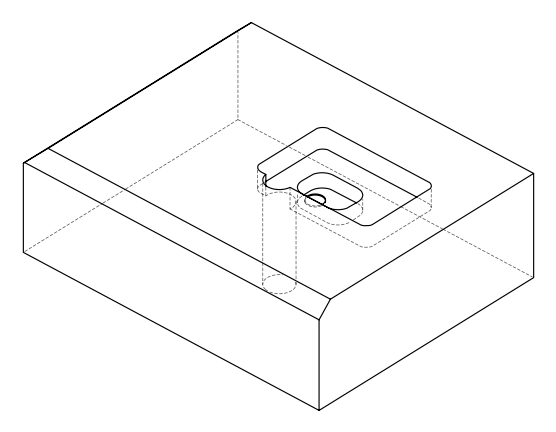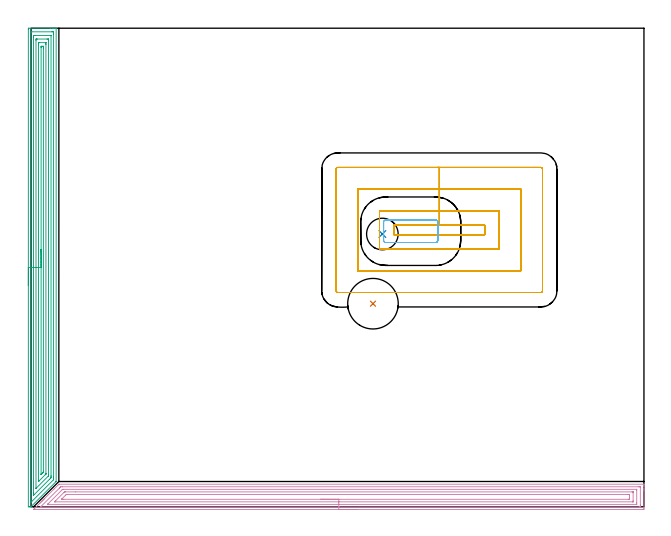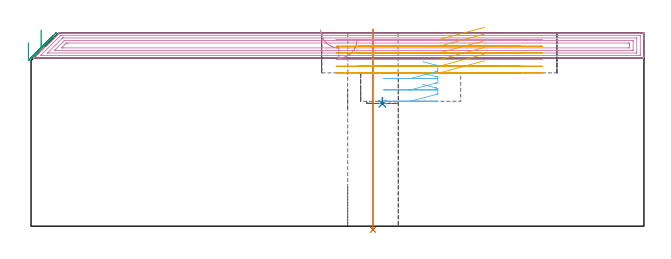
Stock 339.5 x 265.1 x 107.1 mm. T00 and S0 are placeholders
(PLAN: 6 operations, 4 tool changes, 39.8 min)
(1 INDEXABLE_INSERT_DRILL_THROUGH_HOLE_FROM_SOLID | STEP1HOLE | NXT0302_027 | 0.45 min | 65907 mm3)
(2 INDEXABLE_INSERT_DRILL_BLIND_HOLE_FROM_SOLID | STEP1POCKET | NXT0302_006 | 0.02 min | 9394 mm3)
(3 AREA_MILL | FG_CHAMFER_SURFACE | UGT0205_001 | 12.68 min | 31430 mm3)
(4 AREA_MILL_1 | FG_CHAMFER_SURFACE_1 | UGT0205_001 | 13.57 min | 32228 mm3)
(5 MILL_RECTANGULAR_POCKET | POCKET_RECTANGULAR_STRAIGHT | UGT0201_008 | Follow Part, ap 4, ae 75% | 12.12 min | 231962 mm3)
(6 MILL_RECTANGULAR_POCKET_1 | POCKET_RECTANGULAR_STRAIGHT_1 | UGT0201_109 | Follow Part, ap 6.35, ae 75% | 0.95 min | 26611 mm3)
(TOOL NXT0302_027 | Index. Insert Drill 28mm [880-D2800L32-05] | D28 PA176 FL140 Z2)
(TOOL NXT0302_006 | Index. Insert Drill 17.5mm [880-D1750L25-05] | D17.5 PA176 FL88 Z2)
(TOOL UGT0205_001 | Chamfer Mill 20 x 3 x 45 deg. | D20 FL50 Z2)
(TOOL UGT0201_008 | End Mill 16 mm | D16 FL32 Z4)
(TOOL UGT0201_109 | End Mill 25.4 mm | D25.4 FL25 Z2)
(OP 1 INDEXABLE_INSERT_DRILL_THROUGH_HOLE_FROM_SOLID)
G17 G21 G94 G90
T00 M6
G54
G17 G0 G90 X189.4 Y112.5 S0 M3
G43 Z117.1 H1
G94 G81 G98 Z-1.989 F250. R109.1
G80
M5
M2
(OP 2 INDEXABLE_INSERT_DRILL_BLIND_HOLE_FROM_SOLID)
G17 G21 G94 G90
T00 M6
G54
G17 G0 G90 X194.6 Y151.1 S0 M3
G43 Z117.1 H1
G94 G81 G98 Z67.8 F250. R71.2
G80
M5
M2
(OP 3 AREA_MILL)
G17 G21 G94 G90
T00 M6
G54
G17 G0 G90 X-1.5 Y122.55 S1061 M3
G43 Z117.1 H0
Z101.7
G94 G1 Y122.588 Z100.828 F250.
Y122.702 Z99.963
Y122.891 Z99.112
Y123.153 Z98.28
Y123.487 Z97.474
Y123.89 Z96.7
Y124.358 Z95.964
Y124.89 Z95.272
Y125.479 Z94.629
Y126.122 Z94.04
Y126.814 Z93.508
Y127.55 Z93.04
Y128.324 Z92.637
Y129.13 Z92.303
Y129.962 Z92.041
Y130.814 Z91.852
Y131.678 Z91.738
Y132.55 Z91.7
Y264.468
X-1.497 Y264.786 Z91.702
X-1.492 Y265.09 Z91.706
X-1.184 Y265.1 Z92.013
X10.652 Z103.847
X12.065 Z105.261
X12.433 Z105.628
X13.169 Z106.369
X13.423 Z106.623
X13.848 Y265.093 Z107.039
X13.897 Y265.09 Z107.088
X13.9 Y264.915 Z107.1
Y14.047
X13.895 Y14.006 Z107.092
X13.832 Y13.932 Z107.032
X0.085 Y0.185 Z93.284
X-0.033 Y0.069 Z93.165
X-0.095 Y0.01 Z93.102
X-0.399 Y0.001 Z92.795
X-0.769 Y0. Z92.431
X-1.078 Z92.122
X-1.159 Z92.041
X-1.492 Y0.01 Z91.705
X-1.5 Y0.096 Z91.7
Y0.106
Y132.55
X-0.086 Z93.114
X-0.085 Y262.786 Z93.115
X-0.083 Y262.892 Z93.117
X-0.078 Y263.09 Z93.122
X-0.033 Y263.092 Z93.167
X0.44 Y263.099 Z93.64
X11.542 Z104.742
X12.017 Y263.097 Z105.217
X12.433 Y263.09 Z105.633
X12.479 Y262.679 Z105.679
X12.482 Y262.63 Z105.682
X12.486 Y261.785 Z105.686
Y261.732
Y16.677
X12.484 Y15.836 Z105.684
X12.482 Y15.787 Z105.682
X12.433 Y14.995 Z105.633
X12.41 Y14.965 Z105.61
X12.391 Y14.942 Z105.591
X0.365 Y2.915 Z93.565
X-0.033 Y2.52 Z93.167
X-0.084 Y2.472 Z93.116
X-0.085 Y2.473 Z93.115
X-0.086 Y3.315 Z93.114
Y132.55
X1.328 Z94.528
X1.329 Y259.996 Z94.529
X1.33 Y260.416 Z94.53
X1.335 Y260.89 Z94.535
X1.338 Y261.09 Z94.538
X1.542 Y261.097 Z94.742
X1.748 Y261.099 Z94.948
X2.43 Y261.1 Z95.63
X10.861 Y261.099 Z104.061
X11. Y261.096 Z104.2
X11.049 Y261.091 Z104.249
X11.066 Y261.087 Z104.266
X11.067 Y261.08 Z104.267
X11.07 Y261.031 Z104.27
X11.071 Y260.89 Z104.271
Y17.204
X11.07 Y16.73 Z104.27
X11.068 Y16.313 Z104.268
X11.064 Y16.078 Z104.264
X10.835 Y15.836 Z104.035
X10.298 Y15.297 Z103.498
X1.748 Y6.748 Z94.948
X1.37 Y6.378 Z94.57
X1.347 Y6.357 Z94.547
X1.335 Y6.382 Z94.535
X1.333 Y6.415 Z94.533
X1.33 Y6.893 Z94.53
X1.329 Y7.314 Z94.529
X1.328 Y7.787 Z94.528
Y132.55
X2.743 Z95.943
Y258.207
X2.749 Y258.99 Z95.949
X2.757 Y259.09 Z95.957
X2.862 Y259.093 Z96.062
X3.084 Y259.097 Z96.284
X3.529 Y259.1 Z96.729
X8.871 Z102.071
X9.316 Y259.097 Z102.516
X9.538 Y259.093 Z102.738
X9.642 Y259.09 Z102.842
X9.65 Y259.018 Z102.85
X9.657 Y258.313 Z102.857
Y258.207
Y17.625
X9.655 Y17.23 Z102.855
X9.652 Y17.132 Z102.852
X9.65 Y17.112 Z102.85
X9.64 Y17.096 Z102.84
X9.614 Y17.066 Z102.814
X9.522 Y16.971 Z102.722
X2.829 Y10.279 Z96.029
X2.763 Y10.217 Z95.963
X2.751 Y10.209 Z95.951
X2.75 Y10.21 Z95.95
X2.747 Y10.234 Z95.947
X2.744 Y10.364 Z95.944
X2.743 Y132.55 Z95.943
X4.157 Z97.357
Y255.788
X4.158 Y256.419 Z97.358
X4.159 Y256.68 Z97.359
X4.164 Y256.945 Z97.364
X4.171 Y257.09 Z97.371
X4.25 Y257.094 Z97.45
X4.419 Y257.097 Z97.619
X4.632 Y257.1 Z97.832
X7.981 Y257.099 Z101.181
X8.197 Y257.096 Z101.397
X8.235 Y257.09 Z101.435
X8.237 Y257.081 Z101.437
X8.24 Y257.052 Z101.44
X8.243 Y256.419 Z101.443
Y256.155
X8.242 Y18.519 Z101.442
X8.241 Y18.258 Z101.441
X8.237 Y18.169 Z101.437
X8.234 Y18.144 Z101.434
X8.223 Y18.129 Z101.423
X8.192 Y18.094 Z101.392
X7.981 Y17.879 Z101.181
X7.854 Y17.752 Z101.054
X4.419 Y14.317 Z97.619
X4.284 Y14.183 Z97.484
X4.202 Y14.104 Z97.402
X4.174 Y14.08 Z97.374
X4.164 Y14.074 Z97.364
X4.162 Y14.089 Z97.362
X4.158 Y14.153 Z97.358
X4.157 Y14.311 Z97.357
Y132.55
X5.571 Z98.771
X5.572 Y254.367 Z98.772
X5.574 Y254.63 Z98.774
X5.578 Y254.945 Z98.778
X5.583 Y255.09 Z98.783
X5.736 Y255.096 Z98.936
X6.2 Y255.098 Z99.4
X6.626 Y255.097 Z99.826
X6.796 Y255.09 Z99.996
X6.822 Y255.075 Z100.022
X6.824 Y255.019 Z100.024
X6.827 Y254.894 Z100.027
X6.828 Y254.63 Z100.028
X6.829 Y253.998 Z100.029
X6.828 Y19.677 Z100.028
X6.827 Y19.414 Z100.027
X6.824 Y19.256 Z100.024
X6.822 Y19.182 Z100.022
X6.773 Y19.13 Z99.973
X6.63 Y18.982 Z99.83
X6.2 Y18.547 Z99.4
X6.186 Y18.533 Z99.386
X5.952 Y18.3 Z99.152
X5.739 Y18.088 Z98.939
X5.68 Y18.031 Z98.88
X5.604 Y17.96 Z98.804
X5.58 Y17.939 Z98.78
X5.577 Y17.976 Z98.777
X5.574 Y18.039 Z98.774
X5.572 Y18.256 Z98.772
X5.571 Y132.55 Z98.771
Y133.422 Z98.809
Y134.286 Z98.923
Y135.138 Z99.112
Y135.97 Z99.374
Y136.776 Z99.708
Y137.55 Z100.111
Y138.286 Z100.58
Y138.978 Z101.111
Y139.621 Z101.7
Y140.21 Z102.343
Y140.742 Z103.035
Y141.21 Z103.771
Y141.613 Z104.545
Y141.947 Z105.351
Y142.209 Z106.183
Y142.398 Z107.035
Y142.512 Z107.9
Y142.55 Z108.771
G0 Z117.1
M5
M2
(OP 4 AREA_MILL_1)
G17 G21 G94 G90
T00 M6
G54
G17 G0 G90 X180.45 Y-1.5 S1061 M3
G43 Z117.1 H0
Z103.1
G94 G1 X180.412 Z102.228 F250.
X180.298 Z101.364
X180.109 Z100.512
X179.847 Z99.68
X179.513 Z98.874
X179.11 Z98.1
X178.642 Z97.364
X178.11 Z96.672
X177.521 Z96.029
X176.878 Z95.44
X176.186 Z94.909
X175.45 Z94.44
X174.676 Z94.037
X173.87 Z93.703
X173.038 Z93.441
X172.187 Z93.252
X171.322 Z93.138
X170.45 Z93.1
X1.574
X1.419 Y-1.493 Z93.106
X1.574 Y-1.329 Z93.271
X2.021 Y-0.879 Z93.72
X3.111 Y0.211 Z94.81
X5.031 Y2.132 Z96.73
X5.148 Y2.25 Z96.846
X5.324 Y2.425 Z97.023
X5.595 Y2.696 Z97.294
X5.762 Y2.864 Z97.459
X5.926 Y3.027 Z97.625
X6.041 Y3.142 Z97.74
X6.201 Y3.304 Z97.899
X6.358 Y3.459 Z98.057
X6.488 Y3.589 Z98.187
X6.641 Y3.743 Z98.338
X6.79 Y3.891 Z98.489
X6.935 Y4.036 Z98.634
X7.08 Y4.182 Z98.778
X7.222 Y4.323 Z98.921
X7.382 Y4.483 Z99.081
X7.519 Y4.621 Z99.217
X12.743 Y9.843 Z104.443
X15.13 Y12.23 Z106.83
X15.383 Y12.482 Z107.081
X15.405 Y12.494 Z107.093
X15.423 Y12.5 Z107.1
X339.326
X339.49 Y12.497 Z107.088
X339.498 Y12.342 Z106.935
X339.5 Y12.18 Z106.78
Y11.894 Z106.493
Y11.211 Z105.805
Y9.99 Z104.587
Y9.453 Z104.048
Y8.843 Z103.439
Y-0.479 Z94.118
X339.495 Y-1.089 Z93.508
X339.49 Y-1.492 Z93.105
X339.294 Y-1.496 Z93.102
X338.88 Y-1.5 Z93.1
X170.45
Y-0.086 Z94.514
X5.595 Y-0.085 Z94.515
X5.466
X5.339 Y-0.081 Z94.519
X5.287 Y-0.079 Z94.521
X5.291 Y-0.071 Z94.529
X5.367 Y0.013 Z94.613
X5.452 Y0.101 Z94.701
X5.595 Y0.245 Z94.845
X15.682 Y10.332 Z104.932
X15.998 Y10.646 Z105.246
X16.317 Y10.959 Z105.559
X16.45 Y11.08 Z105.68
X17.21 Y11.085 Z105.685
X17.338
X336.326 Y11.086 Z105.686
X337.092 Y11.085 Z105.685
X337.222 Y11.084 Z105.684
X337.452 Y11.079 Z105.679
X337.491 Y11.069 Z105.669
X337.495 Y11.039 Z105.639
X337.497 Y11.007 Z105.607
X337.5 Y10.81 Z105.41
Y1.146 Z95.746
X337.496 Y0.668 Z95.268
X337.491 Y0.276 Z94.876
X337.466 Y-0.079 Z94.521
X337.092 Y-0.084 Z94.516
X336.965 Y-0.085 Z94.515
X170.45 Y-0.086 Z94.514
Y1.328 Z95.928
X9.39 Y1.329 Z95.929
X9.196 Y1.331 Z95.931
X9.169 Y1.332 Z95.932
X9.148 Y1.335 Z95.935
X9.157 Y1.351 Z95.951
X9.169 Y1.368 Z95.968
X9.258 Y1.459 Z96.059
X9.346 Y1.547 Z96.147
X17.253 Y9.453 Z104.053
X17.423 Y9.62 Z104.22
X17.457 Y9.65 Z104.25
X17.472 Y9.662 Z104.262
X17.514 Y9.664 Z104.264
X17.661 Y9.669 Z104.269
X17.883 Y9.671 Z104.271
X335.379
X335.438 Y9.669 Z104.269
X335.476 Y9.666 Z104.266
X335.49 Y9.664 Z104.264
X335.492 Y9.644 Z104.244
X335.497 Y9.453 Z104.053
X335.5 Y9.263 Z103.863
Y2.234 Z96.834
X335.498 Y1.547 Z96.147
X335.495 Y1.36 Z95.96
X335.49 Y1.335 Z95.935
X335.471 Y1.333 Z95.933
X335.416 Y1.331 Z95.931
X335.305 Y1.329 Z95.929
X170.45 Y1.328 Z95.928
Y2.743 Z97.343
X13.636
X13.312 Y2.744 Z97.344
X13.134 Y2.747 Z97.347
X13.029 Y2.749 Z97.349
X13.092 Y2.832 Z97.432
X13.155 Y2.898 Z97.498
X13.552 Y3.304 Z97.904
X13.636 Y3.388 Z97.988
X18.104 Y7.855 Z102.455
X18.472 Y8.213 Z102.813
X18.507 Y8.247 Z102.847
X18.571 Y8.25 Z102.85
X18.712 Y8.254 Z102.854
X18.998 Y8.256 Z102.856
X24.736 Y8.257 Z102.857
X332.948
X333.36 Y8.256 Z102.856
X333.44 Y8.255 Z102.855
X333.476 Y8.252 Z102.852
X333.49 Y8.249 Z102.849
X333.492 Y8.229 Z102.829
X333.496 Y8.126 Z102.726
X333.5 Y7.714 Z102.314
Y3.304 Z97.904
X333.494 Y2.873 Z97.473
X333.49 Y2.767 Z97.367
X333.486 Y2.749 Z97.349
X333.454 Y2.747 Z97.347
X333.385 Y2.745 Z97.345
X333.195 Y2.743 Z97.343
X170.45
Y4.157 Z98.757
X18.13
X17.235 Y4.158 Z98.758
X17.21 Y4.159 Z98.759
X16.892 Y4.182 Z98.782
X17.047 Y4.343 Z98.943
X17.21 Y4.512 Z99.112
X18.998 Y6.299 Z100.899
X19.261 Y6.558 Z101.158
X19.528 Y6.818 Z101.418
X19.867 Y6.841 Z101.441
X19.891 Y6.842 Z101.442
X20.759 Y6.843 Z101.443
X330.813
X330.838 Y6.842 Z101.442
X331.49 Y6.818 Z101.418
X331.499 Y6.168 Z100.768
X331.5 Y5.061 Z99.661
X331.497 Y4.413 Z99.013
X331.49 Y4.182 Z98.782
X330.863 Y4.158 Z98.758
X330.838 Y4.157 Z98.757
X170.45
X169.578 Z98.795
X168.714 Z98.909
X167.862 Z99.098
X167.03 Z99.36
X166.224 Z99.694
X165.45 Z100.097
X164.714 Z100.565
X164.022 Z101.096
X163.379 Z101.686
X162.79 Z102.329
X162.259 Z103.021
X161.79 Z103.757
X161.387 Z104.531
X161.053 Z105.337
X160.791 Z106.169
X160.602 Z107.02
X160.488 Z107.885
X160.45 Z108.757
G0 Z117.1
M5
M2
(OP 5 MILL_RECTANGULAR_POCKET)
G17 G21 G94 G90
T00 M6
G54
G17 G0 G90 X251.155 Y156. S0 M3
G43 Z117.1 H0
Z110.1
G94 G1 X226.15 Z103.4 F250.
X201. F500.
Y150.7
X251.3
Y156.
X226.15
Y164.
X193.
Y142.7
X259.3
Y164.
X226.15
Y176.
X181.
Y130.7
X271.3
Y176.
X226.15
Y188.
X170.
G3 X169. Y187. R1.
G1 Y119.7
G3 X170. Y118.7 R1.
G1 X282.3
G3 X283.3 Y119.7 R1.
G1 Y187.
G3 X282.3 Y188. R1.
G1 X226.15
X225.15
G0 X251.155 Y156. Z106.4
G1 X226.15 Z99.7 F250.
X201. F500.
Y150.7
X251.3
Y156.
X226.15
Y164.
X193.
Y142.7
X259.3
Y164.
X226.15
Y176.
X181.
Y130.7
X271.3
Y176.
X226.15
Y188.
X170.
G3 X169. Y187. R1.
G1 Y119.7
G3 X170. Y118.7 R1.
G1 X282.3
G3 X283.3 Y119.7 R1.
G1 Y187.
G3 X282.3 Y188. R1.
G1 X226.15
X225.15
G0 X251.155 Y156. Z102.7
G1 X226.15 Z96. F250.
X201. F500.
Y150.7
X251.3
Y156.
X226.15
Y164.
X193.
Y142.7
X259.3
Y164.
X226.15
Y176.
X181.
Y130.7
X271.3
Y176.
X226.15
Y188.
X170.
G3 X169. Y187. R1.
G1 Y119.7
G3 X170. Y118.7 R1.
G1 X282.3
G3 X283.3 Y119.7 R1.
G1 Y187.
G3 X282.3 Y188. R1.
G1 X226.15
X225.15
G0 X251.155 Y156. Z99.
G1 X226.15 Z92.3 F250.
X201. F500.
Y150.7
X251.3
Y156.
X226.15
Y164.
X193.
Y142.7
X259.3
Y164.
X226.15
Y176.
X181.
Y130.7
X271.3
Y176.
X226.15
Y188.
X170.
G3 X169. Y187. R1.
G1 Y119.7
G3 X170. Y118.7 R1.
G1 X282.3
G3 X283.3 Y119.7 R1.
G1 Y187.
G3 X282.3 Y188. R1.
G1 X226.15
X225.15
G0 X251.155 Y156. Z95.3
G1 X226.15 Z88.6 F250.
X201. F500.
Y150.7
X251.3
Y156.
X226.15
Y164.
X193.
Y142.7
X259.3
Y164.
X226.15
Y176.
X181.
Y130.7
X271.3
Y176.
X226.15
Y188.
X170.
G3 X169. Y187. R1.
G1 Y119.7
G3 X170. Y118.7 R1.
G1 X282.3
G3 X283.3 Y119.7 R1.
G1 Y187.
G3 X282.3 Y188. R1.
G1 X226.15
X225.15
G0 X251.155 Y156. Z91.6
G1 X226.15 Z84.9 F250.
X201. F500.
Y150.7
X251.3
Y156.
X226.15
Y164.
X193.
Y142.7
X259.3
Y164.
X226.15
Y176.
X181.
Y130.7
X271.3
Y176.
X226.15
Y188.
X170.
G3 X169. Y187. R1.
G1 Y119.7
G3 X170. Y118.7 R1.
G1 X282.3
G3 X283.3 Y119.7 R1.
G1 Y187.
G3 X282.3 Y188. R1.
G1 X226.15
X225.15
G0 Z117.1
M5
M2
(OP 6 MILL_RECTANGULAR_POCKET_1)
G17 G21 G94 G90
T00 M6
G54
G17 G0 G90 X217.007 Y146.4 S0 M3
G43 Z117.1 H0
Z91.15
G94 G1 X224.1 Z89.249 F250.
X224.21 Z89.22
X224.482 Y146.457 Z89.146
X224.734 Y146.575 Z89.071
X224.952 Y146.748 Z88.996
X225.125 Y146.966 Z88.922
X225.243 Y147.218 Z88.847
X225.3 Y147.49 Z88.773
Y157.81 Z86.008
X225.243 Y158.082 Z85.933
X225.125 Y158.334 Z85.859
X224.952 Y158.552 Z85.784
X224.734 Y158.725 Z85.709
X224.482 Y158.843 Z85.635
X224.21 Y158.9 Z85.56
X224.1 Z85.531
X210.3 Z81.833
X196.5 F500.
G3 X195.3 Y157.7 R1.2
G1 Y147.6
G3 X196.5 Y146.4 R1.2
G1 X224.1
G3 X225.3 Y147.6 R1.2
G1 Y157.7
G3 X224.1 Y158.9 R1.2
G1 X210.3
X209.3
G0 X217.007 Y146.4 Z84.833
G1 X224.1 Z82.933 F250.
X224.21 Z82.903
X224.482 Y146.457 Z82.829
X224.734 Y146.575 Z82.754
X224.952 Y146.748 Z82.68
X225.125 Y146.966 Z82.605
X225.243 Y147.218 Z82.531
X225.3 Y147.49 Z82.456
Y157.81 Z79.691
X225.243 Y158.082 Z79.617
X225.125 Y158.334 Z79.542
X224.952 Y158.552 Z79.467
X224.734 Y158.725 Z79.393
X224.482 Y158.843 Z79.318
X224.21 Y158.9 Z79.244
X224.1 Z79.214
X210.3 Z75.517
X196.5 F500.
G3 X195.3 Y157.7 R1.2
G1 Y147.6
G3 X196.5 Y146.4 R1.2
G1 X224.1
G3 X225.3 Y147.6 R1.2
G1 Y157.7
G3 X224.1 Y158.9 R1.2
G1 X210.3
X209.3
G0 X217.007 Y146.4 Z78.517
G1 X224.1 Z76.616 F250.
X224.21 Z76.587
X224.482 Y146.457 Z76.512
X224.734 Y146.575 Z76.438
X224.952 Y146.748 Z76.363
X225.125 Y146.966 Z76.289
X225.243 Y147.218 Z76.214
X225.3 Y147.49 Z76.139
Y157.81 Z73.374
X225.243 Y158.082 Z73.3
X225.125 Y158.334 Z73.225
X224.952 Y158.552 Z73.151
X224.734 Y158.725 Z73.076
X224.482 Y158.843 Z73.002
X224.21 Y158.9 Z72.927
X224.1 Z72.898
X210.3 Z69.2
X196.5 F500.
G3 X195.3 Y157.7 R1.2
G1 Y147.6
G3 X196.5 Y146.4 R1.2
G1 X224.1
G3 X225.3 Y147.6 R1.2
G1 Y157.7
G3 X224.1 Y158.9 R1.2
G1 X210.3
X209.3
G0 Z117.1
M5
M2
